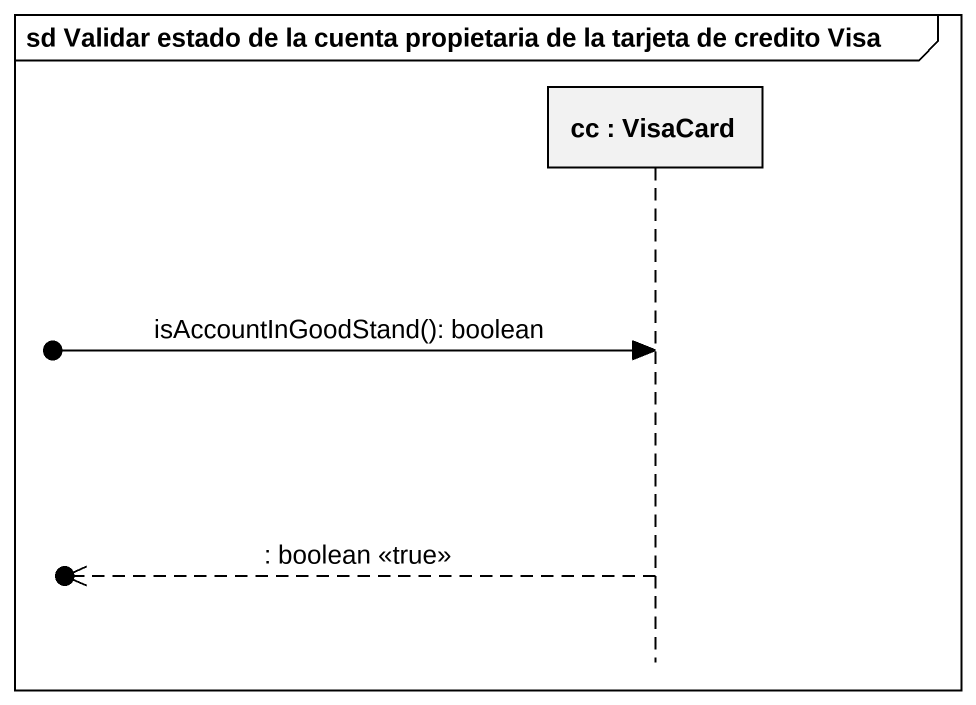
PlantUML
@startuml
mainframe sd Validar estado de la cuenta propietaria de la tarjeta de credito Visa
hide footbox
participant "cc : VisaCard" as cc

[o-> cc : isAccountInGoodStand(): boolean
[o<<-- cc : : boolean <<true>>
@enduml
